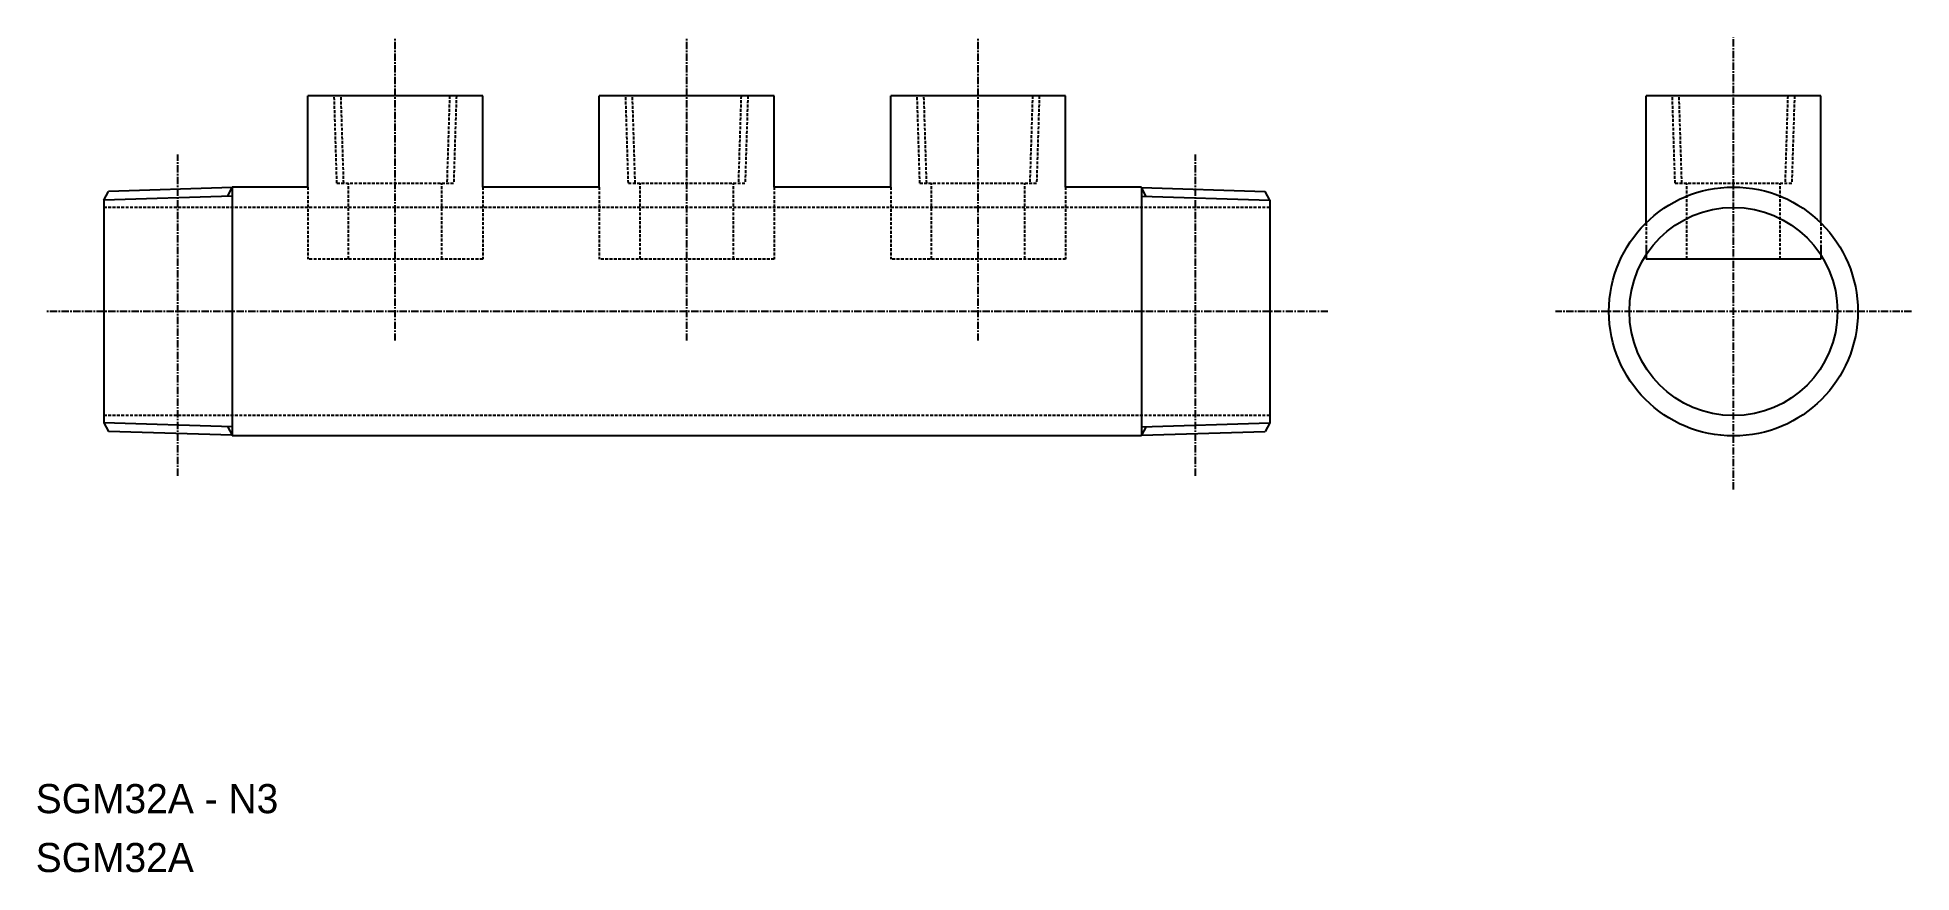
# Model space of a CAD drawing. Extents: x 379 to 700, y 753 to 897.
import ezdxf

# ---------------------------------------------------------------- set-up
doc = ezdxf.new("R2010")
doc.units = 0
doc.linetypes.add('CENTER', pattern=[2, 1.25, -0.25, 0.25, -0.25])
doc.linetypes.add('DASHED', pattern=[0.75, 0.5, -0.25])
doc.layers.get('0').update_dxf_attribs({"linetype": 'CONTINUOUS'})
doc.layers.add('CENTER', color=1, linetype='CENTER')

msp = doc.modelspace()

# ---------------------------------------------------------------- linework, layer by layer
at = {"color": 7, "linetype": 'CONTINUOUS'}
for p, q in [((455.03, 886.64), (425.03, 886.64)), ((425.03, 870.99), (425.03, 886.64)), ((455.03, 870.99), (455.03, 886.64)), ((505.03, 886.64), (475.03, 886.64)), ((475.03, 870.99), (475.03, 886.64)), ((505.03, 870.99), (505.03, 886.64)), ((555.03, 886.64), (525.03, 886.64)), ((525.03, 870.99), (525.03, 886.64)), ((555.03, 870.99), (555.03, 886.64)), ((654.59, 864.84), (654.59, 886.64)), ((684.59, 886.64), (654.59, 886.64)), ((684.59, 864.84), (684.59, 886.64)), ((390.03, 868.72), (390.82, 870.23)), ((390.03, 868.72), (390.03, 830.57)), ((412.03, 870.89), (390.82, 870.23)), ((412.03, 870.99), (412.03, 828.29)), ((425.03, 870.99), (412.03, 870.99)), ((475.03, 870.99), (455.03, 870.99)), ((525.03, 870.99), (505.03, 870.99)), ((568.03, 870.99), (555.03, 870.99)), ((568.03, 870.99), (568.03, 828.29)), ((568.03, 870.89), (589.25, 870.23)), ((590.03, 868.72), (589.25, 870.23)), ((590.03, 868.72), (590.03, 830.57)), ((654.59, 860.56), (654.59, 858.64)), ((684.59, 858.64), (654.59, 858.64)), ((684.59, 860.56), (684.59, 858.64)), ((390.03, 830.57), (390.82, 829.06)), ((590.03, 830.57), (589.25, 829.06)), ((568.03, 828.29), (412.03, 828.29)), ((568.03, 828.4), (589.25, 829.06))]:
    msp.add_line(p, q, dxfattribs=at)
at = {"color": 3, "linetype": 'DASHED'}
for p, q in [((430.02, 871.67), (429.56, 886.64)), ((431.19, 871.67), (430.72, 886.64)), ((449.35, 886.64), (448.88, 871.67)), ((450.51, 886.64), (450.04, 871.67)), ((480.02, 871.67), (479.56, 886.64)), ((481.19, 871.67), (480.72, 886.64)), ((499.35, 886.64), (498.88, 871.67)), ((500.51, 886.64), (500.04, 871.67)), ((530.02, 871.67), (529.56, 886.64)), ((531.19, 871.67), (530.72, 886.64)), ((549.35, 886.64), (548.88, 871.67)), ((550.51, 886.64), (550.04, 871.67)), ((659.58, 871.67), (659.11, 886.64)), ((660.74, 871.67), (660.27, 886.64)), ((678.9, 886.64), (678.44, 871.67)), ((680.06, 886.64), (679.6, 871.67)), ((430.02, 871.67), (450.04, 871.67)), ((432.03, 858.64), (432.03, 871.67)), ((448.03, 858.64), (448.03, 871.67)), ((480.02, 871.67), (500.04, 871.67)), ((482.03, 858.64), (482.03, 871.67)), ((498.03, 858.64), (498.03, 871.67)), ((530.02, 871.67), (550.04, 871.67)), ((532.03, 858.64), (532.03, 871.67)), ((548.03, 858.64), (548.03, 871.67)), ((659.58, 871.67), (679.6, 871.67)), ((661.59, 858.64), (661.59, 871.67)), ((677.59, 858.64), (677.59, 871.67)), ((425.03, 870.99), (425.03, 858.64)), ((455.03, 870.99), (455.03, 858.64)), ((475.03, 870.99), (475.03, 858.64)), ((505.03, 870.99), (505.03, 858.64)), ((525.03, 870.99), (525.03, 858.64)), ((555.03, 870.99), (555.03, 858.64)), ((590.03, 867.49), (390.03, 867.49)), ((654.59, 864.84), (654.59, 860.56)), ((684.59, 864.84), (684.59, 860.56)), ((455.03, 858.64), (425.03, 858.64)), ((505.03, 858.64), (475.03, 858.64)), ((555.03, 858.64), (525.03, 858.64)), ((590.03, 831.79), (390.03, 831.79))]:
    msp.add_line(p, q, dxfattribs=at)
at = {"color": 3}
for p, q in [((412.03, 869.41), (390.03, 868.72)), ((411.25, 869.39), (412.03, 870.89)), ((568.82, 869.39), (568.03, 870.89)), ((568.03, 869.41), (590.03, 868.72)), ((412.03, 829.88), (390.03, 830.57)), ((411.25, 829.9), (412.03, 828.4)), ((568.03, 829.88), (590.03, 830.57)), ((568.82, 829.9), (568.03, 828.4))]:
    msp.add_line(p, q, dxfattribs=at)
msp.add_line((412.03, 828.4), (390.82, 829.06))
at = {"color": 7, "linetype": 'CONTINUOUS'}
for radius in [21.35, 17.85]:
    msp.add_circle((669.59, 849.64), radius, dxfattribs=at)
at = {"layer": 'CENTER', "linetype": 'CENTER'}
for p, q in [((440.03, 844.64), (440.03, 896.64)), ((490.03, 844.64), (490.03, 896.64)), ((540.03, 844.64), (540.03, 896.64)), ((669.59, 819.09), (669.59, 896.64)), ((600.03, 849.64), (380.03, 849.64)), ((700.14, 849.64), (639.04, 849.64))]:
    msp.add_line(p, q, dxfattribs=at)
at = {"layer": 'CENTER', "color": 1, "linetype": 'CENTER'}
for p, q in [((402.73, 821.48), (402.73, 876.56)), ((577.33, 821.48), (577.33, 876.56))]:
    msp.add_line(p, q, dxfattribs=at)

# ---------------------------------------------------------------- texts
at = {"color": 7, "linetype": 'CONTINUOUS'}
for s, p in [('SGM32A - N3', (378.35, 763.58)), ('SGM32A', (378.35, 753.48))]:
    msp.add_text(s, height=5, dxfattribs=at).set_placement(p)

doc.saveas('drawing.dxf')
